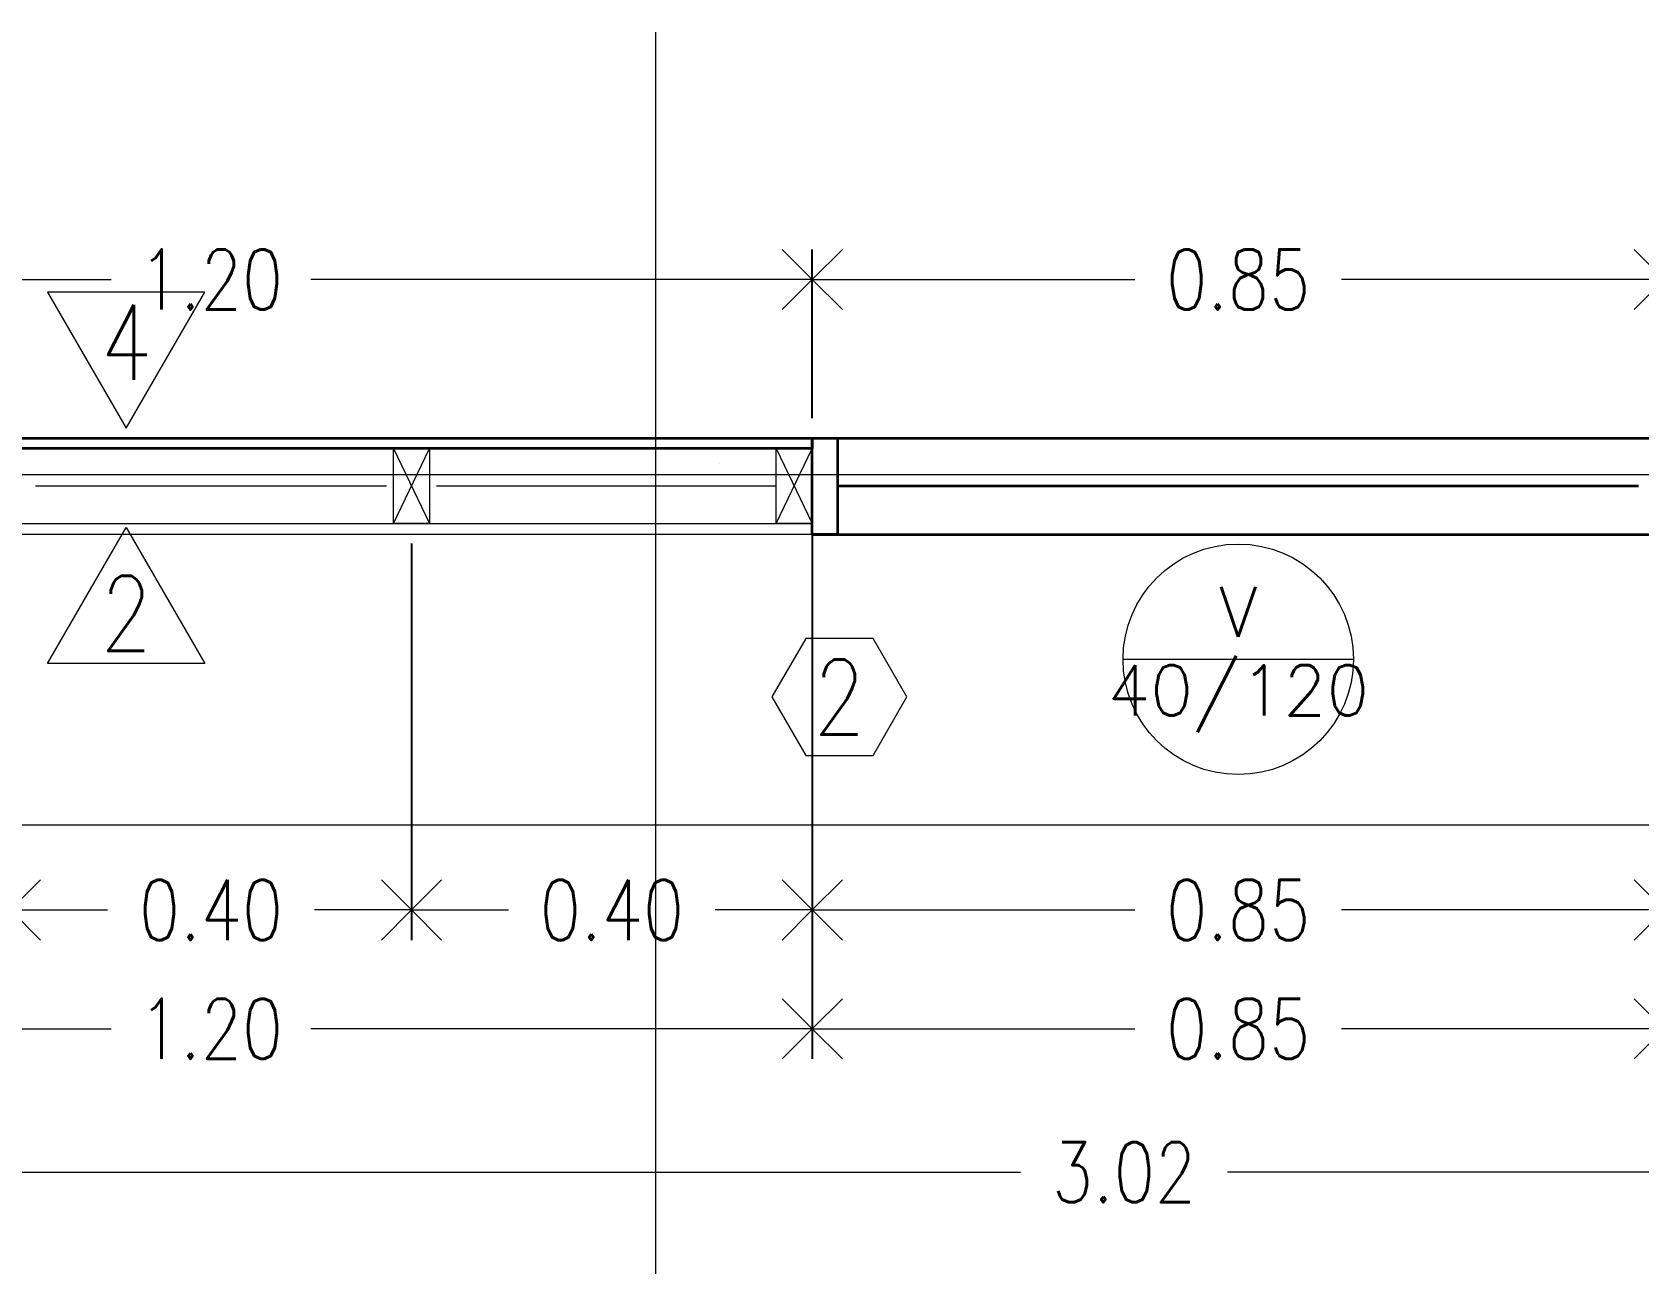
# Model space of a CAD drawing. Header units: metres. Extents: x -2 to 612, y -64 to 156.
# Drawn here: x 457.957 to 459.56, y 42.513 to 43.742 of the extents above; entities that cross this region are included whole.
import ezdxf
from ezdxf.enums import TextEntityAlignment as Align

# ---------------------------------------------------------------- set-up
doc = ezdxf.new("R2010")
doc.units = ezdxf.units.M
doc.header["$LTSCALE"] = 5
doc.header["$MEASUREMENT"] = 0
doc.layers.get('0').update_dxf_attribs({"color": 30})
doc.layers.get('DEFPOINTS').update_dxf_attribs({"color": 210})
for name, color, linetype, lineweight in [('A-ANNO-DIMS', 3, 'Continuous', 18), ('A-ANNO-SYMB', 3, 'Continuous', 18), ('A-ANNO-TEXT', 3, 'Continuous', 18), ('A-DETL-MBND', 3, 'Continuous', 18), ('A-DOOR-SYMB', 3, 'Continuous', 18), ('A-ELEV-IDEN', 3, 'Continuous', 18), ('A-ELEV-MBE1', 7, 'Continuous', 35), ('A-FURN', 8, 'Continuous', 18), ('A-SECT-MCUT', 7, 'Continuous', 35), ('A-WALL-PATT', 8, 'Continuous', 18), ('A-WALL-STUD', 3, 'Continuous', 18)]:
    doc.layers.add(name, color=color, linetype=linetype, lineweight=lineweight)
doc.styles.add('E-ROMANS', font='romans.shx', dxfattribs={"width": 0.8})
doc.dimstyles.new('E-0050_ARW_12', dxfattribs={"dimscale": 0.001, "dimtxt": 60, "dimasz": 60, "dimexe": 30, "dimexo": 20, "dimgap": 30, "dimtad": 0, "dimzin": 0, "dimdsep": 46, "dimtxsty": 'E-ROMANS', "dimblk": 'OPEN90', "dimcen": 30, "dimclrd": 256, "dimclre": 256, "dimclrt": 256, "dimadec": 0, "dimazin": 0, "dimtfac": 1, "dimtmove": 1, "dimatfit": 3, "dimldrblk": 'OPEN90', "dimfxl": 1, "dimtfill": 1, "dimtolj": 1, "dimtzin": 0, "dimlwd": -1, "dimarcsym": 0})

# ---------------------------------------------------------------- blocks, each defined once
blk = doc.blocks.new('_Open90')
at = {"color": 0, "linetype": 'ByBlock', "lineweight": -2}
for p, q in [((-0.5, 0.5), (0, 0)), ((0, 0), (-1, 0)), ((0, 0), (-0.5, -0.5))]:
    blk.add_line(p, q, dxfattribs=at)
blk = doc.blocks.new('*D400')
at = {"layer": 'A-ANNO-DIMS', "lineweight": -2, "transparency": 16777216}
for p, q in [((459.585524890515, 43.27903949163976), (459.585524890515, 42.83580591299058)), ((458.7355248905151, 43.26903922259265), (458.7355248905151, 42.83580591299058))]:
    blk.add_line(p, q, dxfattribs=at)
at = {"layer": 'A-ANNO-DIMS', "transparency": 16777216}
for p, q in [((458.7955248905151, 42.86580591299058), (459.0573820333722, 42.86580591299058)), ((459.525524890515, 42.86580591299058), (459.2636677476579, 42.86580591299058))]:
    blk.add_line(p, q, dxfattribs=at)
at = {"layer": 'DEFPOINTS', "color": 0, "transparency": 16777216}
for p in [(458.7355248905151, 43.28903922259265), (459.585524890515, 43.29903949163976), (459.585524890515, 42.86580591299058)]:
    blk.add_point(p, dxfattribs=at)
at = {"layer": 'A-ANNO-DIMS', "transparency": 16777216, "xscale": 0.06, "yscale": 0.06, "zscale": 0.06, "rotation": 180}
blk.add_blockref('_Open90', (458.7355248905151, 42.86580591299058), dxfattribs=at)
at = {"layer": 'A-ANNO-DIMS', "transparency": 16777216, "xscale": 0.06, "yscale": 0.06, "zscale": 0.06}
blk.add_blockref('_Open90', (459.585524890515, 42.86580591299058), dxfattribs=at)
at = {"layer": 'A-ANNO-DIMS', "transparency": 16777216, "insert": (459.160524890515, 42.86580591299058), "char_height": 0.06, "attachment_point": 5, "style": 'E-ROMANS', "bg_fill": 3, "box_fill_scale": 1.25, "bg_fill_color": 256, "bg_fill_true_color": 13158600, "bg_fill_transparency": 0}
blk.add_mtext('\\A1;0.85', dxfattribs=at)
blk = doc.blocks.new('*D404')
at = {"layer": 'A-ANNO-DIMS', "lineweight": -2, "transparency": 16777216}
for p, q in [((457.5355314790334, 43.23053976068689), (457.5355314790334, 42.71725631903929)), ((458.7355288865847, 43.23053976068689), (458.7355288865847, 42.71725631903929))]:
    blk.add_line(p, q, dxfattribs=at)
at = {"layer": 'A-ANNO-DIMS', "transparency": 16777216}
for p, q in [((457.5955314790334, 42.74725631903929), (458.0358158970947, 42.74725631903929)), ((458.6755288865847, 42.74725631903929), (458.2352444685233, 42.74725631903929))]:
    blk.add_line(p, q, dxfattribs=at)
at = {"layer": 'DEFPOINTS', "color": 0, "transparency": 16777216}
for p in [(457.5355314790334, 43.25053976068689), (458.7355288865847, 43.25053976068689), (458.7355288865847, 42.74725631903929)]:
    blk.add_point(p, dxfattribs=at)
at = {"layer": 'A-ANNO-DIMS', "transparency": 16777216, "xscale": 0.06, "yscale": 0.06, "zscale": 0.06, "rotation": 180}
blk.add_blockref('_Open90', (457.5355314790334, 42.74725631903929), dxfattribs=at)
at = {"layer": 'A-ANNO-DIMS', "transparency": 16777216, "xscale": 0.06, "yscale": 0.06, "zscale": 0.06}
blk.add_blockref('_Open90', (458.7355288865847, 42.74725631903929), dxfattribs=at)
at = {"layer": 'A-ANNO-DIMS', "transparency": 16777216, "insert": (458.135530182809, 42.74725631903929), "char_height": 0.06, "attachment_point": 5, "style": 'E-ROMANS', "bg_fill": 3, "box_fill_scale": 1.25, "bg_fill_color": 256, "bg_fill_true_color": 13158600, "bg_fill_transparency": 0}
blk.add_mtext('\\A1;1.20', dxfattribs=at)
blk = doc.blocks.new('*D406')
at = {"layer": 'A-ANNO-DIMS', "lineweight": -2, "transparency": 16777216}
for p, q in [((458.7355247111502, 43.24153976068691), (458.7355247111502, 42.71725631903929)), ((459.585524890515, 43.24153976068691), (459.585524890515, 42.71725631903929))]:
    blk.add_line(p, q, dxfattribs=at)
at = {"layer": 'A-ANNO-DIMS', "transparency": 16777216}
for p, q in [((458.7955247111502, 42.74725631903929), (459.0573819436897, 42.74725631903929)), ((459.525524890515, 42.74725631903929), (459.2636676579755, 42.74725631903929))]:
    blk.add_line(p, q, dxfattribs=at)
at = {"layer": 'DEFPOINTS', "color": 0, "transparency": 16777216}
for p in [(458.7355247111502, 43.26153976068692), (459.585524890515, 43.26153976068692), (459.585524890515, 42.74725631903929)]:
    blk.add_point(p, dxfattribs=at)
at = {"layer": 'A-ANNO-DIMS', "transparency": 16777216, "xscale": 0.06, "yscale": 0.06, "zscale": 0.06, "rotation": 180}
blk.add_blockref('_Open90', (458.7355247111502, 42.74725631903929), dxfattribs=at)
at = {"layer": 'A-ANNO-DIMS', "transparency": 16777216, "xscale": 0.06, "yscale": 0.06, "zscale": 0.06}
blk.add_blockref('_Open90', (459.585524890515, 42.74725631903929), dxfattribs=at)
at = {"layer": 'A-ANNO-DIMS', "transparency": 16777216, "insert": (459.1605248008326, 42.74725631903929), "char_height": 0.06, "attachment_point": 5, "style": 'E-ROMANS', "bg_fill": 3, "box_fill_scale": 1.25, "bg_fill_color": 256, "bg_fill_true_color": 13158600, "bg_fill_transparency": 0}
blk.add_mtext('\\A1;0.85', dxfattribs=at)
blk = doc.blocks.new('*D407')
at = {"layer": 'A-ANNO-DIMS', "lineweight": -2, "transparency": 16777216}
for p, q in [((460.5575248905152, 43.3165437341216), (460.5575248905152, 42.5740850803967)), ((457.5355401095023, 42.94154352381351), (457.5355401095023, 42.5740850803967))]:
    blk.add_line(p, q, dxfattribs=at)
at = {"layer": 'A-ANNO-DIMS', "transparency": 16777216}
for p, q in [((457.5955401095023, 42.6040850803967), (458.9433896428659, 42.6040850803967)), ((460.4975248905152, 42.6040850803967), (459.1496753571516, 42.6040850803967))]:
    blk.add_line(p, q, dxfattribs=at)
at = {"layer": 'DEFPOINTS', "color": 0, "transparency": 16777216}
for p in [(460.5575248905152, 43.33654373412161), (457.5355401095023, 42.96154352381352), (460.5575248905152, 42.6040850803967)]:
    blk.add_point(p, dxfattribs=at)
at = {"layer": 'A-ANNO-DIMS', "transparency": 16777216, "xscale": 0.06, "yscale": 0.06, "zscale": 0.06, "rotation": 180}
blk.add_blockref('_Open90', (457.5355401095023, 42.6040850803967), dxfattribs=at)
at = {"layer": 'A-ANNO-DIMS', "transparency": 16777216, "xscale": 0.06, "yscale": 0.06, "zscale": 0.06}
blk.add_blockref('_Open90', (460.5575248905152, 42.6040850803967), dxfattribs=at)
at = {"layer": 'A-ANNO-DIMS', "transparency": 16777216, "insert": (459.0465325000088, 42.6040850803967), "char_height": 0.06, "attachment_point": 5, "style": 'E-ROMANS', "bg_fill": 3, "box_fill_scale": 1.25, "bg_fill_color": 256, "bg_fill_true_color": 13158600, "bg_fill_transparency": 0}
blk.add_mtext('\\A1;3.02', dxfattribs=at)
blk = doc.blocks.new('*D408')
at = {"layer": 'A-ANNO-DIMS', "lineweight": -2, "transparency": 16777216}
for p, q in [((457.433527188191, 42.94154213646282), (457.433527188191, 42.15266925631728)), ((463.7445494889444, 42.25566329700677), (463.7445494889444, 42.15266925631728))]:
    blk.add_line(p, q, dxfattribs=at)
at = {"layer": 'A-ANNO-DIMS', "transparency": 16777216}
for p, q in [((457.493527188191, 42.18266925631728), (460.4938954814248, 42.18266925631728)), ((463.6845494889444, 42.18266925631728), (460.6841811957105, 42.18266925631728))]:
    blk.add_line(p, q, dxfattribs=at)
at = {"layer": 'DEFPOINTS', "color": 0, "transparency": 16777216}
for p in [(457.433527188191, 42.96154213646282), (463.7445494889444, 42.27566329700677), (463.7445494889444, 42.18266925631728)]:
    blk.add_point(p, dxfattribs=at)
at = {"layer": 'A-ANNO-DIMS', "transparency": 16777216, "xscale": 0.06, "yscale": 0.06, "zscale": 0.06, "rotation": 180}
blk.add_blockref('_Open90', (457.433527188191, 42.18266925631728), dxfattribs=at)
at = {"layer": 'A-ANNO-DIMS', "transparency": 16777216, "xscale": 0.06, "yscale": 0.06, "zscale": 0.06}
blk.add_blockref('_Open90', (463.7445494889444, 42.18266925631728), dxfattribs=at)
at = {"layer": 'A-ANNO-DIMS', "transparency": 16777216, "insert": (460.5890383385677, 42.18266925631728), "char_height": 0.06, "attachment_point": 5, "style": 'E-ROMANS', "bg_fill": 3, "box_fill_scale": 1.25, "bg_fill_color": 256, "bg_fill_true_color": 13158600, "bg_fill_transparency": 0}
blk.add_mtext('\\A1;6.31', dxfattribs=at)
blk = doc.blocks.new('*D469')
at = {"layer": 'A-ANNO-DIMS', "lineweight": -2, "transparency": 16777216}
for p, q in [((457.5355314790334, 43.35654377923689), (457.5355314790334, 43.52506675440476)), ((458.7355248905151, 43.35654377923692), (458.7355248905151, 43.52506675440476))]:
    blk.add_line(p, q, dxfattribs=at)
at = {"layer": 'A-ANNO-DIMS', "transparency": 16777216}
for p, q in [((457.5955314790334, 43.49506675440476), (458.0358138990599, 43.49506675440476)), ((458.6755248905151, 43.49506675440476), (458.2352424704885, 43.49506675440476))]:
    blk.add_line(p, q, dxfattribs=at)
at = {"layer": 'DEFPOINTS', "color": 0, "transparency": 16777216}
for p in [(457.5355314790334, 43.49506675440476), (457.5355314790334, 43.33654377923689), (458.7355248905151, 43.33654377923692)]:
    blk.add_point(p, dxfattribs=at)
at = {"layer": 'A-ANNO-DIMS', "transparency": 16777216, "xscale": 0.06, "yscale": 0.06, "zscale": 0.06, "rotation": 180}
blk.add_blockref('_Open90', (457.5355314790334, 43.49506675440476), dxfattribs=at)
at = {"layer": 'A-ANNO-DIMS', "transparency": 16777216, "xscale": 0.06, "yscale": 0.06, "zscale": 0.06}
blk.add_blockref('_Open90', (458.7355248905151, 43.49506675440476), dxfattribs=at)
at = {"layer": 'A-ANNO-DIMS', "transparency": 16777216, "insert": (458.1355281847742, 43.49506675440476), "char_height": 0.06, "attachment_point": 5, "style": 'E-ROMANS', "bg_fill": 3, "box_fill_scale": 1.25, "bg_fill_color": 256, "bg_fill_true_color": 13158600, "bg_fill_transparency": 0}
blk.add_mtext('\\A1;1.20', dxfattribs=at)
blk = doc.blocks.new('*D483')
at = {"layer": 'A-ANNO-DIMS', "lineweight": -2, "transparency": 16777216}
for p, q in [((458.7355248905151, 43.35654377923692), (458.7355248905151, 43.52506675440476)), ((459.5855208929727, 43.35657915935668), (459.5855208929727, 43.52506675440476))]:
    blk.add_line(p, q, dxfattribs=at)
at = {"layer": 'A-ANNO-DIMS', "transparency": 16777216}
for p, q in [((458.7955248905151, 43.49506675440476), (459.057380034601, 43.49506675440476)), ((459.5255208929727, 43.49506675440476), (459.2636657488868, 43.49506675440476))]:
    blk.add_line(p, q, dxfattribs=at)
at = {"layer": 'DEFPOINTS', "color": 0, "transparency": 16777216}
for p in [(459.5855208929727, 43.49506675440476), (458.7355248905151, 43.33654377923692), (459.5855208929727, 43.33657915935667)]:
    blk.add_point(p, dxfattribs=at)
at = {"layer": 'A-ANNO-DIMS', "transparency": 16777216, "xscale": 0.06, "yscale": 0.06, "zscale": 0.06, "rotation": 180}
blk.add_blockref('_Open90', (458.7355248905151, 43.49506675440476), dxfattribs=at)
at = {"layer": 'A-ANNO-DIMS', "transparency": 16777216, "xscale": 0.06, "yscale": 0.06, "zscale": 0.06}
blk.add_blockref('_Open90', (459.5855208929727, 43.49506675440476), dxfattribs=at)
at = {"layer": 'A-ANNO-DIMS', "transparency": 16777216, "insert": (459.1605228917439, 43.49506675440476), "char_height": 0.06, "attachment_point": 5, "style": 'E-ROMANS', "bg_fill": 3, "box_fill_scale": 1.25, "bg_fill_color": 256, "bg_fill_true_color": 13158600, "bg_fill_transparency": 0}
blk.add_mtext('\\A1;0.85', dxfattribs=at)
blk = doc.blocks.new('*D498')
at = {"layer": 'A-ANNO-DIMS', "lineweight": -2, "transparency": 16777216}
for p, q in [((458.3355288865846, 43.23153922259265), (458.3355288865846, 42.83580591299058)), ((458.7355284286934, 43.23154017847619), (458.7355284286934, 42.83580591299058))]:
    blk.add_line(p, q, dxfattribs=at)
at = {"layer": 'A-ANNO-DIMS', "transparency": 16777216}
for p, q in [((458.3955288865846, 42.86580591299058), (458.4323858004961, 42.86580591299058)), ((458.6755284286934, 42.86580591299058), (458.6386715147819, 42.86580591299058))]:
    blk.add_line(p, q, dxfattribs=at)
at = {"layer": 'DEFPOINTS', "color": 0, "transparency": 16777216}
for p in [(458.3355288865846, 43.25153922259265), (458.7355284286934, 43.25154017847619), (458.3355288865846, 42.86580591299058)]:
    blk.add_point(p, dxfattribs=at)
at = {"layer": 'A-ANNO-DIMS', "transparency": 16777216, "xscale": 0.06, "yscale": 0.06, "zscale": 0.06, "rotation": 180}
blk.add_blockref('_Open90', (458.3355288865846, 42.86580591299058), dxfattribs=at)
at = {"layer": 'A-ANNO-DIMS', "transparency": 16777216, "xscale": 0.06, "yscale": 0.06, "zscale": 0.06}
blk.add_blockref('_Open90', (458.7355284286934, 42.86580591299058), dxfattribs=at)
at = {"layer": 'A-ANNO-DIMS', "transparency": 16777216, "insert": (458.535528657639, 42.86580591299058), "char_height": 0.06, "attachment_point": 5, "style": 'E-ROMANS', "bg_fill": 3, "box_fill_scale": 1.25, "bg_fill_color": 256, "bg_fill_true_color": 13158600, "bg_fill_transparency": 0}
blk.add_mtext('\\A1;0.40', dxfattribs=at)
blk = doc.blocks.new('*D499')
at = {"layer": 'A-ANNO-DIMS', "lineweight": -2, "transparency": 16777216}
for p, q in [((457.9355288865845, 43.26903922259262), (457.9355288865845, 42.83580591299058)), ((458.3355288865846, 43.23153922259265), (458.3355288865846, 42.83580591299058))]:
    blk.add_line(p, q, dxfattribs=at)
at = {"layer": 'A-ANNO-DIMS', "transparency": 16777216}
for p, q in [((457.9955288865845, 42.86580591299058), (458.0323860294417, 42.86580591299058)), ((458.2755288865846, 42.86580591299058), (458.2386717437274, 42.86580591299058))]:
    blk.add_line(p, q, dxfattribs=at)
at = {"layer": 'DEFPOINTS', "color": 0, "transparency": 16777216}
for p in [(457.9355288865845, 43.28903922259262), (458.3355288865846, 43.25153922259265), (457.9355288865845, 42.86580591299058)]:
    blk.add_point(p, dxfattribs=at)
at = {"layer": 'A-ANNO-DIMS', "transparency": 16777216, "xscale": 0.06, "yscale": 0.06, "zscale": 0.06, "rotation": 180}
blk.add_blockref('_Open90', (457.9355288865845, 42.86580591299058), dxfattribs=at)
at = {"layer": 'A-ANNO-DIMS', "transparency": 16777216, "xscale": 0.06, "yscale": 0.06, "zscale": 0.06}
blk.add_blockref('_Open90', (458.3355288865846, 42.86580591299058), dxfattribs=at)
at = {"layer": 'A-ANNO-DIMS', "transparency": 16777216, "insert": (458.1355288865846, 42.86580591299058), "char_height": 0.06, "attachment_point": 5, "style": 'E-ROMANS', "bg_fill": 3, "box_fill_scale": 1.25, "bg_fill_color": 256, "bg_fill_true_color": 13158600, "bg_fill_transparency": 0}
blk.add_mtext('\\A1;0.40', dxfattribs=at)
blk = doc.blocks.new('*D943')
at = {"layer": 'A-ANNO-DIMS', "lineweight": -2, "transparency": 16777216}
for p, q in [((460.5950242035137, 43.26553976068518), (460.5950242035137, 42.36278092762639)), ((457.4980287932176, 42.97754316841846), (457.4980287932176, 42.36278092762639))]:
    blk.add_line(p, q, dxfattribs=at)
at = {"layer": 'A-ANNO-DIMS', "transparency": 16777216}
for p, q in [((457.5580287932176, 42.39278092762639), (458.9433836412228, 42.39278092762639)), ((460.5350242035137, 42.39278092762639), (459.1496693555085, 42.39278092762639))]:
    blk.add_line(p, q, dxfattribs=at)
at = {"layer": 'DEFPOINTS', "color": 0, "transparency": 16777216}
for p in [(460.5950242035137, 43.28553976068518), (457.4980287932176, 42.99754316841846), (460.5950242035137, 42.39278092762639)]:
    blk.add_point(p, dxfattribs=at)
at = {"layer": 'A-ANNO-DIMS', "transparency": 16777216, "xscale": 0.06, "yscale": 0.06, "zscale": 0.06, "rotation": 180}
blk.add_blockref('_Open90', (457.4980287932176, 42.39278092762639), dxfattribs=at)
at = {"layer": 'A-ANNO-DIMS', "transparency": 16777216, "xscale": 0.06, "yscale": 0.06, "zscale": 0.06}
blk.add_blockref('_Open90', (460.5950242035137, 42.39278092762639), dxfattribs=at)
at = {"layer": 'A-ANNO-DIMS', "transparency": 16777216, "insert": (459.0465264983657, 42.39278092762639), "char_height": 0.06, "attachment_point": 5, "style": 'E-ROMANS', "bg_fill": 3, "box_fill_scale": 1.25, "bg_fill_color": 256, "bg_fill_true_color": 13158600, "bg_fill_transparency": 0}
blk.add_mtext('\\A1;3.10', dxfattribs=at)

msp = doc.modelspace()

# ---------------------------------------------------------------- linework, layer by layer
at = {"layer": 'A-ANNO-SYMB'}
msp.add_line((478.3225435059021, 43.300039491638), (455.4882238304667, 43.300039491638), dxfattribs=at)
at = {"layer": 'A-DETL-MBND'}
msp.add_lwpolyline([(458.7355288865847, 43.25153949163978), (458.7355288865847, 43.24053949163975), (457.5355288865846, 43.24053949163975), (457.5355288865846, 43.25153949163978)], close=True, dxfattribs=at)
at = {"layer": 'A-ELEV-IDEN'}
msp.add_line((463.6305272653017, 42.95053282683388), (457.5355293799801, 42.95054352728143), dxfattribs=at)
at = {"layer": 'A-ELEV-MBE1'}
for p, q in [((458.7355248905151, 43.33654377923692), (459.585524890515, 43.33654377923692)), ((458.7355288865847, 43.24053949163975), (459.585524890515, 43.24053949163975))]:
    msp.add_line(p, q, dxfattribs=at)
at = {"layer": 'A-ELEV-MBE1', "linetype": 'Continuous'}
msp.add_line((458.7605268885497, 43.28903922259262), (459.5600175073052, 43.2890381608767), dxfattribs=at)
at = {"layer": 'A-ELEV-MBE1'}
msp.add_lwpolyline([(458.7355248905151, 43.33654377923689), (458.7605248905149, 43.33654377923689), (458.7605288865846, 43.24053949163975), (458.7355288865847, 43.24053949163975)], close=True, dxfattribs=at)
at = {"layer": 'A-FURN', "linetype": 'Continuous'}
msp.add_line((458.6432418607997, 43.31165717231336), (458.6432423361975, 43.31165717231333), dxfattribs=at)
at = {"layer": 'A-SECT-MCUT'}
msp.add_lwpolyline([(457.535524890515, 43.33654377923692), (458.7355248905151, 43.33654377923692), (458.7355248905151, 43.3265437792369), (457.535524890515, 43.3265437792369)], close=True, dxfattribs=at)

# ---------------------------------------------------------------- next in the draw order: dimensions: what is measured, and where the dimension line sits
at = {"layer": 'A-ANNO-DIMS'}
dim = msp.add_linear_dim(base=(459.585524890515, 42.86580591299058), p1=(458.7355248905151, 43.28903922259265), p2=(459.585524890515, 43.29903949163976), dimstyle='E-0050_ARW_12', dxfattribs=at)
dim.commit()
dim.dimension.update_dxf_attribs({"geometry": '*D400', "text_midpoint": (459.160524890515, 42.86580591299058)})

# ---------------------------------------------------------------- next in the draw order: dimensions: what is measured, and where the dimension line sits
dim = msp.add_linear_dim(base=(458.7355288865847, 42.74725631903929), p1=(457.5355314790334, 43.25053976068689), p2=(458.7355288865847, 43.25053976068689), dimstyle='E-0050_ARW_12', dxfattribs=at)
dim.commit()
dim.dimension.update_dxf_attribs({"geometry": '*D404', "text_midpoint": (458.135530182809, 42.74725631903929)})

# ---------------------------------------------------------------- next in the draw order: dimensions: what is measured, and where the dimension line sits
dim = msp.add_linear_dim(base=(459.585524890515, 42.74725631903929), p1=(458.7355247111502, 43.26153976068692), p2=(459.585524890515, 43.26153976068692), dimstyle='E-0050_ARW_12', dxfattribs=at)
dim.commit()
dim.dimension.update_dxf_attribs({"geometry": '*D406', "text_midpoint": (459.1605248008326, 42.74725631903929)})

# ---------------------------------------------------------------- next in the draw order: dimensions: what is measured, and where the dimension line sits
dim = msp.add_linear_dim(base=(460.5575248905152, 42.6040850803967), p1=(457.5355401095023, 42.96154352381352), p2=(460.5575248905152, 43.33654373412161), dimstyle='E-0050_ARW_12', dxfattribs=at)
dim.commit()
dim.dimension.update_dxf_attribs({"geometry": '*D407', "text_midpoint": (459.0465325000088, 42.6040850803967)})

# ---------------------------------------------------------------- next in the draw order: dimensions: what is measured, and where the dimension line sits
for base, p1, p2, picture, middle in [((457.5355314790334, 43.49506675440476), (458.7355248905151, 43.33654377923692), (457.5355314790334, 43.33654377923689), '*D469', (458.1355281847742, 43.49506675440476)), ((463.7445494889444, 42.18266925631728), (457.433527188191, 42.96154213646282), (463.7445494889444, 42.27566329700677), '*D408', (460.5890383385677, 42.18266925631728))]:
    dim = msp.add_linear_dim(base=base, p1=p1, p2=p2, dimstyle='E-0050_ARW_12', dxfattribs=at)
    dim.commit()
    dim.dimension.update_dxf_attribs({"geometry": picture, "text_midpoint": middle})

# ---------------------------------------------------------------- next in the draw order: linework, layer by layer
at = {"layer": 'A-ANNO-TEXT'}
msp.add_lwpolyline([(458.0509221459433, 43.34654404828403), (458.1293601697412, 43.48240529282195), (457.9724818686827, 43.48240399178444)], close=True, dxfattribs=at)

# ---------------------------------------------------------------- next in the draw order: texts
at = {"layer": 'A-ANNO-TEXT', "insert": (458.050921019212, 43.43229468317206), "char_height": 0.07499999999999998, "attachment_point": 5, "rotation": 0.00047517061861278276, "style": 'E-ROMANS'}
msp.add_mtext('\\pi-0.45,l0.45,t0.45;4', dxfattribs=at)

# ---------------------------------------------------------------- next in the draw order: dimensions: what is measured, and where the dimension line sits
at = {"layer": 'A-ANNO-DIMS'}
for base, p1, p2, picture, middle in [((459.5855208929727, 43.49506675440476), (458.7355248905151, 43.33654377923692), (459.5855208929727, 43.33657915935667), '*D483', (459.1605228917439, 43.49506675440476)), ((458.3355288865846, 42.86580591299058), (458.7355284286934, 43.25154017847619), (458.3355288865846, 43.25153922259265), '*D498', (458.535528657639, 42.86580591299058))]:
    dim = msp.add_linear_dim(base=base, p1=p1, p2=p2, dimstyle='E-0050_ARW_12', dxfattribs=at)
    dim.commit()
    dim.dimension.update_dxf_attribs({"geometry": picture, "text_midpoint": middle})

# ---------------------------------------------------------------- next in the draw order: dimensions: what is measured, and where the dimension line sits
dim = msp.add_linear_dim(base=(457.9355288865845, 42.86580591299058), p1=(458.3355288865846, 43.25153922259265), p2=(457.9355288865845, 43.28903922259262), dimstyle='E-0050_ARW_12', dxfattribs=at)
dim.commit()
dim.dimension.update_dxf_attribs({"geometry": '*D499', "text_midpoint": (458.1355288865846, 42.86580591299058)})

# ---------------------------------------------------------------- next in the draw order: dimensions: what is measured, and where the dimension line sits
dim = msp.add_linear_dim(base=(460.5950242035137, 42.39278092762639), p1=(457.4980287932176, 42.99754316841846), p2=(460.5950242035137, 43.28553976068518), dimstyle='E-0050_ARW_12', dxfattribs=at)
dim.commit()
dim.dimension.update_dxf_attribs({"geometry": '*D943', "text_midpoint": (459.0465264983657, 42.39278092762639)})

# ---------------------------------------------------------------- next in the draw order: linework, layer by layer
at = {"layer": 'A-ANNO-SYMB'}
msp.add_line((458.5789979078006, 43.74194848839615), (458.5789979077988, 42.05366685287697), dxfattribs=at)
at = {"layer": 'A-ANNO-TEXT'}
for points in [[(458.0509221459433, 43.2475445315704), (458.1293601697412, 43.11168328703248), (457.9724818686827, 43.11168458806999)], [(458.7962276397116, 43.02007123015038), (458.8298920592656, 43.07837971522501), (458.7962276397118, 43.13668820029964), (458.7288988006039, 43.13668820029964), (458.6952343810503, 43.07837971522501), (458.7288988006039, 43.02007123015038)]]:
    msp.add_lwpolyline(points, close=True, dxfattribs=at)
at = {"layer": 'A-DOOR-SYMB'}
msp.add_lwpolyline([(459.0455268885498, 43.11600742644301), (459.2755268885498, 43.11600742644301)], dxfattribs=at)
msp.add_circle((459.1605268885498, 43.11600742644301), 0.1150000000000011, dxfattribs=at)
at = {"layer": 'A-WALL-PATT', "ltscale": 0.1}
for p, q in [((457.9605288865846, 43.28903922259262), (458.3105288865847, 43.28903922259262)), ((458.3605288865847, 43.28903922259262), (458.699524890515, 43.28904377923685))]:
    msp.add_line(p, q, dxfattribs=at)
at = {"layer": 'A-WALL-STUD'}
for p, q in [((458.3175288865847, 43.25153922259264), (458.3535288865847, 43.32653922259263)), ((458.3175288865847, 43.32653922259263), (458.3535288865847, 43.25153922259264)), ((458.6995248905149, 43.25154377923687), (458.7355248905149, 43.32654377923686)), ((458.6995248905149, 43.32654377923686), (458.7355248905149, 43.25154377923687))]:
    msp.add_line(p, q, dxfattribs=at)
for points in [[(458.3175288865847, 43.25153922259264), (458.3175288865847, 43.32653922259263), (458.3535288865847, 43.32653922259263), (458.3535288865847, 43.25153922259264)], [(458.6995248905149, 43.25154377923687), (458.6995248905149, 43.32654377923686), (458.7355248905149, 43.32654377923686), (458.7355248905149, 43.25154377923687)]]:
    msp.add_lwpolyline(points, close=True, dxfattribs=at)

# ---------------------------------------------------------------- next in the draw order: texts
at = {"layer": 'A-ANNO-TEXT', "char_height": 0.07499999999999998, "attachment_point": 5, "style": 'E-ROMANS'}
for insert, rotation in [((458.050921019212, 43.16179389668234), 359.9995248293814), ((458.762563220158, 43.07837971522501), 0.00047517061861278276)]:
    msp.add_mtext('\\pi-0.45,l0.45,t0.45;2', dxfattribs=dict(at, insert=insert, rotation=rotation))
at = {"layer": 'A-ANNO-TEXT', "style": 'E-ROMANS'}
msp.add_attdef('V', text='V', height=0.05, dxfattribs=at).set_placement((459.1605268885498, 43.12345180451645), align=Align.BOTTOM_CENTER)
msp.add_attdef('40/120', text='xx/xxx', height=0.05, dxfattribs=at).set_placement((459.1605268885498, 43.11004382466319), align=Align.TOP_CENTER)

doc.saveas('drawing.dxf')
